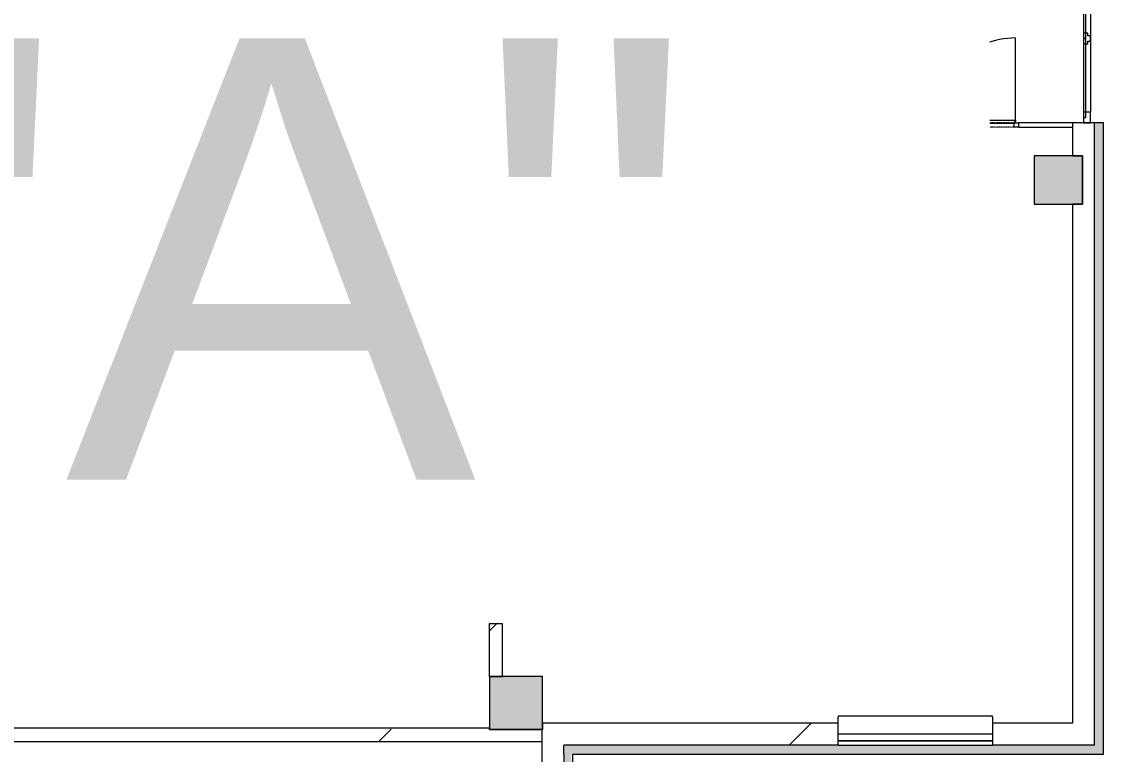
# Model space of a CAD drawing. Header units: millimetres. Extents: x 46521 to 258066, y -45352 to 20466.
# Drawn here: x 145708 to 157967, y -4239 to 4064 of the extents above; entities that cross this region are included whole.
import ezdxf

# ---------------------------------------------------------------- set-up
doc = ezdxf.new("R2010")
doc.units = ezdxf.units.MM
doc.linetypes.add('Čerchovaná se dvěma tečkami', pattern=[2.59, 1, -0.53, 0, -0.53, 0, -0.53])
for name, color, linetype, lineweight in [('A-DOOR', 31, 'Continuous', 13), ('A-DOOR-FRAM', 31, 'Continuous', 25), ('A-GENM', 13, 'Continuous', 13), ('A-GLAZ', 151, 'Continuous', 13), ('A-GLAZ-CURT', 52, 'Continuous', 9), ('A-GLAZ-CWMG', 51, 'Continuous', 9), ('A-WALL', 113, 'Continuous', 13), ('A-WALL-PATT', 111, 'Continuous', 35), ('G-ANNO-TEXT', 231, 'Continuous', 9), ('S-COLS', 52, 'Continuous', 13)]:
    doc.layers.add(name, color=color, linetype=linetype, lineweight=lineweight)
doc.styles.add('Arial_3', font='arial.ttf', dxfattribs={"height": 5000})
pattern_1 = [(45, (128393, 0), (-7184.2, 7184.2), []), (45, (131267, -3e-12), (-7184, 7184), []), (45, (137014, -7e-12), (-4310.5, 10058), [4064, -2032, 67, -1965])]
pattern_2 = [(45, (128393, 0), (-4242.6, 4242.6), [])]

# ---------------------------------------------------------------- blocks, each defined once
blk = doc.blocks.new('OKNO_2k_ - OKNO_2k_1750 x 1750-1963735-Mapka _ závislý 6')
at = {"layer": 'A-GLAZ', "lineweight": 9}
for p, q in [((-875, 5), (875, 5)), ((-875, -75), (-875, 5)), ((875, 5), (875, -75)), ((-875, -75), (875, -75)), ((-875, -126), (-875, -75)), ((875, -75), (-875, -75)), ((875, -75), (875, -126)), ((875, -126), (-875, -126))]:
    blk.add_line(p, q, dxfattribs=at)
blk = doc.blocks.new('ST_panel_sklo - ST_panel_sklo-2042904-Mapka _ závislý 6')
at = {"layer": 'A-GLAZ-CURT'}
for p, q in [((447, 0), (-447, 0)), ((-447, 0), (-447, -28)), ((447, -28), (447, 0)), ((-447, -28), (447, -28))]:
    blk.add_line(p, q, dxfattribs=at)
blk = doc.blocks.new('ST_panel_sklo - ST_panel_sklo-1403568-Mapka _ závislý 6')
at = {"layer": 'A-GLAZ-CURT'}
for p, q in [((500, 0), (-500, 0)), ((-500, 0), (-500, -28)), ((500, -28), (500, 0)), ((-500, -28), (500, -28))]:
    blk.add_line(p, q, dxfattribs=at)
blk = doc.blocks.new('Betonový čtvercový sloup - 400 x 400-1924024-Mapka _ závislý 6')
at = {"layer": 'S-COLS', "lineweight": 9}
h = blk.add_hatch(dxfattribs=at)
h.set_pattern_fill('FP_102', color=256, style=0, pattern_type=2)
h.set_pattern_definition([(45, (-22985, -2326), (-7184, 7184), []), (45, (-20112, -2326), (-7184, 7184), []), (45, (-14364, -2326), (-4310.5, 10058), [4064, -2032, 67, -1965])])
h.paths.add_polyline_path([(-200, -200), (200, -200), (200, 200), (-200, 200)])
for p, q in [((200, 200), (-200, 200)), ((-200, 200), (-200, -200)), ((200, -200), (200, 200)), ((-200, -200), (200, -200))]:
    blk.add_line(p, q, dxfattribs=at)
blk = doc.blocks.new('Rectangular Mullion - Rectangular Mullion-Loc wall 49 Bottom 120mm 02-2042903-Mapka _ závislý 6')
at = {"layer": 'A-GLAZ-CWMG'}
for p, q in [((29347, 3813), (29347, 3039)), ((29427, 3873), (29427, 3039))]:
    blk.add_line(p, q, dxfattribs=at)
blk = doc.blocks.new('Rectangular Mullion - Rectangular Mullion-Loc wall 49 Bottom 120mm 02-1403882-Mapka _ závislý 6')
at = {"layer": 'A-GLAZ-CWMG'}
for p, q in [((29347, 5813), (29347, 4933)), ((29427, 5873), (29427, 4873))]:
    blk.add_line(p, q, dxfattribs=at)
blk = doc.blocks.new('Rectangular Mullion - Rectangular Mullion-Loc wall 49 Bottom 120mm 02-2036990-Mapka _ závislý 6')
at = {"layer": 'A-GLAZ-CWMG'}
for p, q in [((0, 79), (-120, 79)), ((-120, 79), (-120, -1)), ((0, -1), (0, 79)), ((-120, -1), (0, -1))]:
    blk.add_line(p, q, dxfattribs=at)
blk = doc.blocks.new('Rectangular Mullion - Rectangular Mullion-Loc wall 49 Bottom 120mm-V107-Mapka _ závislý 6')
at = {"layer": 'A-GLAZ-CWMG'}
for p, q in [((-60, -1), (-60, 49)), ((-60, 49), (-30, 49)), ((-30, 49), (-30, 79)), ((-30, 79), (30, 79)), ((30, 79), (30, 49)), ((30, 49), (60, 49)), ((60, 49), (60, -1)), ((60, -1), (-60, -1))]:
    blk.add_line(p, q, dxfattribs=at)
blk = doc.blocks.new('parapet s nosem_vnitní - parapet s nosem_vnitní-1550233-Mapka _ závislý 6')
at = {"layer": 'A-GENM', "lineweight": 9}
for p, q in [((875, 200), (-875, 200)), ((-875, 200), (-875, 190)), ((875, 200), (-875, 200)), ((-875, 0), (-875, 190)), ((875, 190), (875, 200)), ((875, 190), (875, 0))]:
    blk.add_line(p, q, dxfattribs=at)
blk = doc.blocks.new('DVERE_1k_oblozka - DD03_01_800x1970_koupelna-2042788-Mapka _ závislý 6')
at = {"layer": 'A-DOOR', "lineweight": 9}
for p, q in [((-415, 22), (-415, 882)), ((0, -78), (0, 922)), ((-400, 22), (-450, 22)), ((-450, 22), (-450, -28)), ((415, 52), (-415, 52)), ((-415, 52), (-415, 37)), ((-415, 37), (-400, 37)), ((-400, -28), (-400, 22)), ((-400, 12), (400, 12)), ((305, 52), (-305, 52)), ((400, 37), (415, 37)), ((450, 22), (400, 22)), ((400, 22), (400, -28)), ((415, 37), (415, 52)), ((415, 52), (415, 22)), ((450, -28), (450, 22)), ((-450, -28), (-400, -28)), ((400, -28), (450, -28))]:
    blk.add_line(p, q, dxfattribs=at)
at = {"layer": 'A-DOOR', "linetype": 'Čerchovaná se dvěma tečkami', "lineweight": 9}
for p, q in [((-400, 22), (400, 22)), ((-400, -28), (400, -28))]:
    blk.add_line(p, q, dxfattribs=at)
at = {"layer": 'A-DOOR', "lineweight": 9}
blk.add_arc((-415, 52), 830, 360, 90, dxfattribs=at)
at = {"layer": 'A-DOOR-FRAM', "lineweight": 9}
for p, q in [((-400, 22), (-450, 22)), ((-400, -28), (-400, 22)), ((400, 22), (400, -28)), ((400, 22), (450, 22)), ((-450, -28), (-400, -28)), ((450, -28), (400, -28))]:
    blk.add_line(p, q, dxfattribs=at)
blk = doc.blocks.new('DVERE_1k_oblozka - DD03_01_900x1970-2043994-Mapka _ závislý 6')
at = {"layer": 'A-DOOR', "lineweight": 9}
for p, q in [((-500, 28), (-450, 28)), ((-500, -22), (-500, 28)), ((-450, 28), (-450, -22)), ((0, 78), (0, -1022)), ((450, 28), (500, 28)), ((450, -22), (450, 28)), ((500, 28), (500, -22)), ((-450, -22), (-500, -22)), ((-465, -22), (-465, -982)), ((-465, -37), (-450, -37)), ((-465, -52), (-465, -37)), ((465, -52), (-465, -52)), ((-450, -12), (450, -12)), ((355, -52), (-355, -52)), ((500, -22), (450, -22)), ((450, -37), (465, -37)), ((465, -52), (465, -22)), ((465, -37), (465, -52))]:
    blk.add_line(p, q, dxfattribs=at)
at = {"layer": 'A-DOOR', "linetype": 'Čerchovaná se dvěma tečkami', "lineweight": 9}
for p, q in [((-450, 28), (450, 28)), ((-450, -22), (450, -22))]:
    blk.add_line(p, q, dxfattribs=at)
at = {"layer": 'A-DOOR', "lineweight": 9}
blk.add_arc((-465, -52), 930, 270, 0, dxfattribs=at)
at = {"layer": 'A-DOOR-FRAM', "lineweight": 9}
for p, q in [((-500, 28), (-450, 28)), ((-450, 28), (-450, -22)), ((450, -22), (450, 28)), ((500, 28), (450, 28)), ((-450, -22), (-500, -22)), ((450, -22), (500, -22))]:
    blk.add_line(p, q, dxfattribs=at)

msp = doc.modelspace()

# ---------------------------------------------------------------- hatches: boundary and pattern name
at = {"layer": 'A-WALL-PATT', "lineweight": 9}
h = msp.add_hatch(dxfattribs=at)
h.set_pattern_fill('FP_42', color=256, angle=45, style=0, pattern_type=2)
h.set_pattern_definition([(45, (128393, 0), (-7184.2, 7184.2), []), (45, (131267, -3e-12), (-7184.2, 7184.2), []), (45, (137014, -8e-12), (-4310.5, 10058), [4064, -2032, 67, -1965])])
h.paths.add_polyline_path([(157006.7, 2869.2), (157616.7, 2869.2), (157616.7, 2919.2), (157006.7, 2919.2)])
h.paths.add_polyline_path([(150686.1, 2869.2), (151858.2, 2869.2), (151858.2, 2919.2), (150686.1, 2919.2)])
h.paths.add_polyline_path([(148656.1, 2869.2), (149786.1, 2869.2), (149786.1, 2919.2), (148656.1, 2919.2)])
h.paths.add_polyline_path([(153918.2, 2869.2), (153918.2, 2919.2), (152858.2, 2919.2), (152858.2, 2869.2), (153423.2, 2869.2)])
h.paths.add_polyline_path([(156006.7, 2869.2), (156006.7, 2919.2), (154918.2, 2919.2), (154918.2, 2869.2), (155503.2, 2869.2)])
h.paths.add_polyline_path([(145121.8, 2869.2), (147756.1, 2869.2), (147756.1, 2919.2), (145121.8, 2919.2)])
h = msp.add_hatch(dxfattribs=at)
h.set_pattern_fill('FP_41', color=256, angle=45, style=0, pattern_type=2)
h.set_pattern_definition(pattern_1)
h.paths.add_polyline_path([(147193.8, -1142.8), (147193.8, 2869.2), (147143.8, 2869.2), (147143.8, -1142.8)])
h = msp.add_hatch(dxfattribs=at)
h.set_pattern_fill('FP_41', color=256, angle=45, style=0, pattern_type=2)
h.set_pattern_definition(pattern_1)
h.paths.add_polyline_path([(149276.1, -1142.8), (149276.1, 2869.2), (149226.1, 2869.2), (149226.1, -1142.8)])
h = msp.add_hatch(dxfattribs=at)
h.set_pattern_fill('FP_41', color=256, angle=45, style=0, pattern_type=2)
h.set_pattern_definition(pattern_1)
h.paths.add_polyline_path([(151353.8, -1142.8), (151353.8, 2125.9), (151303.8, 2125.9), (151303.8, -1142.8)])
h.paths.add_polyline_path([(151353.8, 2525.9), (151353.8, 2869.2), (151303.8, 2869.2), (151303.8, 2525.9)])
h = msp.add_hatch(dxfattribs=at)
h.set_pattern_fill('FP_75', color=256, angle=45, style=0, pattern_type=2)
h.set_pattern_definition(pattern_1)
h.paths.add_polyline_path([(153423.2, -1158.3), (153423.2, 2869.2), (153373.2, 2869.2), (153373.2, -1158.3)])
h = msp.add_hatch(dxfattribs=at)
h.set_pattern_fill('FP_75', color=256, angle=45, style=0, pattern_type=2)
h.set_pattern_definition(pattern_1)
h.paths.add_polyline_path([(155503.2, -1158.3), (155503.2, 2869.2), (155453.2, 2869.2), (155453.2, -1158.3)])
h = msp.add_hatch(dxfattribs=at)
h.set_pattern_fill('FP_55', color=256, angle=45, style=0, pattern_type=2)
h.set_pattern_definition([(135, (157867, 5211), (-5747.4, -5747.4), []), (90, (155174.5, 14368.7), (-5747.4, 5747.4), [1016, -10478.7]), (135, (155174.5, 15385), (-5747.4, -5747.4), [1016, -7112]), (180, (154456, 16103), (-5747.4, -5747.4), [1016, -10478.7]), (225, (153440, 16103), (5747.4, -5747.4), [1016, -7112]), (90, (152721.7, 14368.7), (-5747.4, 5747.4), [1016, -10478.7]), (135, (153440, 13650), (-5747.4, -5747.4), [1016, -7112]), (180, (154456, 13650.3), (-5747.4, -5747.4), [1016, -10478.7]), (225, (155174.5, 14369), (5747.4, -5747.4), [1016, -7112]), (135, (151793, 17032), (-5747.4, -5747.4), [2032, -6096])])
h.paths.add_polyline_path([(157866.7, -3886.1), (157866.7, 2919.2), (157616.7, 2919.2), (157616.7, 2545.3), (157731.7, 2545.3), (157731.7, 1995.3), (157616.7, 1995.3), (157616.7, -3886.1), (157731.7, -3886.1)])
for points in [[(157866.7, -4136.1), (157966.7, -4136.1), (157966.7, 2919.2), (157866.7, 2919.2), (157866.7, -3886.1)], [(151853.6, -4236.1), (157966.7, -4236.1), (157966.7, -4136.1), (151853.6, -4136.1)]]:
    msp.add_hatch(color=256, dxfattribs=at).paths.add_polyline_path(points)
h = msp.add_hatch(dxfattribs=at)
h.set_pattern_fill('FP_36', color=256, style=0, pattern_type=2)
h.set_pattern_definition(pattern_2)
h.paths.add_polyline_path([(151008.8, -3356.1), (151157.3, -3356.1), (151157.3, -2758.3), (151007.3, -2758.3)])
h = msp.add_hatch(dxfattribs=at)
h.set_pattern_fill('FP_44', color=256, angle=45, style=0, pattern_type=2)
h.set_pattern_definition([(135, (151853.6, -7862), (-5747.4, -5747.4), []), (90, (149161.4, 1296), (-5747.4, 5747.4), [1016, -10478.7]), (135, (149161.4, 2312), (-5747.4, -5747.4), [1016, -7112]), (180, (148443, 3030.6), (-5747.4, -5747.4), [1016, -10478.7]), (225, (147427, 3031), (5747.4, -5747.4), [1016, -7112]), (90, (146708.6, 1296), (-5747.4, 5747.4), [1016, -10478.7]), (135, (147427, 578), (-5747.4, -5747.4), [1016, -7112]), (180, (148443, 578), (-5747.4, -5747.4), [1016, -10478.7]), (225, (149161.4, 1296), (5747.4, -5747.4), [1016, -7112]), (135, (145780, 3959.5), (-5747.4, -5747.4), [2032, -6096])])
h.paths.add_polyline_path([(151603.6, -17584.7), (151853.6, -17584.7), (151853.6, -16045.1), (151603.6, -16045.1), (151603.6, -17334.7)])
h.paths.add_polyline_path([(151723.6, -15145.1), (151853.6, -15145.1), (151853.6, -14895.1), (151603.6, -14910.1), (151618.1, -15145.1), (151627.8, -15145.1)])
h.paths.add_polyline_path([(151698.7, -13995.1), (151853.6, -13995.1), (151853.6, -13710.1), (151603.6, -13710.1), (151603.6, -13995.1)])
h.paths.add_polyline_path([(151821.9, -12810.1), (151853.6, -12810.1), (151853.6, -12505.8), (151603.6, -12505.8), (151603.6, -12810.1), (151803.6, -12810.1)])
h.paths.add_polyline_path([(151773.6, -11605.8), (151853.6, -11605.8), (151853.6, -10295.8), (151603.6, -10295.8), (151603.6, -11605.8)])
h.paths.add_polyline_path([(151723.6, -8195.8), (151853.6, -8195.8), (151853.6, -7595.8), (151603.6, -7595.8), (151603.6, -8195.8), (151694.1, -8195.8)])
h.paths.add_polyline_path([(151603.6, -5495.8), (151853.6, -5495.8), (151853.6, -3886.1), (151608.8, -3886.1), (151603.6, -4686.1)])
h = msp.add_hatch(dxfattribs=at)
h.set_pattern_fill('FP_51', color=256, angle=45, style=0, pattern_type=2)
h.set_pattern_definition([(45, (154405, -4136), (-5747, 5747), []), (360, (163563, -1444), (5747.4, 5747.4), [1016, -10478.7]), (45, (164579, -1444), (-5747.4, 5747.4), [1016, -7112]), (90, (165297.4, -725.6), (-5747.4, 5747.4), [1016, -10478.7]), (135, (165297, 290.4), (-5747.4, -5747.4), [1016, -7112]), (360, (163563, 1009), (5747.4, 5747.4), [1016, -10478.7]), (45, (162844.5, 290.4), (-5747.4, 5747.4), [1016, -7112]), (90, (162844.5, -725.6), (-5747.4, 5747.4), [1016, -10478.7]), (135, (163563, -1444), (-5747.4, -5747.4), [1016, -7112]), (45, (166226, 1938), (-5747.4, 5747.4), [2032, -6096])])
h.paths.add_polyline_path([(151853.6, -4136.1), (154961.7, -4136.1), (154961.7, -3886.1), (151853.6, -3886.1)])
h.paths.add_polyline_path([(157616.7, -4136.1), (157866.7, -4136.1), (157866.7, -3886.1), (156711.7, -3886.1), (156711.7, -4136.1)])
h = msp.add_hatch(dxfattribs=at)
h.set_pattern_fill('FP_36', color=256, style=0, pattern_type=2)
h.set_pattern_definition(pattern_2)
h.paths.add_polyline_path([(151603.6, -4093.4), (151603.6, -3956.1), (145196, -3943.4), (145196, -4093.4), (149882.8, -4093.4)])
h = msp.add_hatch(color=41, dxfattribs=at)
h.paths.add_polyline_path([(151953.6, -17334.7), (151936.8, -12485), (151853.6, -12505.8), (151854.6, -17334.7), (151936.8, -17334.7)])
h.paths.add_polyline_path([(151953.6, -11625.8), (151936.8, -4236.1), (151853.6, -4236.1), (151854.6, -11605.8), (151936.8, -11622.4)])
at = {"layer": 'S-COLS'}
for points in [[(157731.7, 1995.3), (157731.7, 2545.3), (157181.7, 2545.3), (157181.7, 1995.3), (157616.7, 1995.3)], [(151603.6, -3956.1), (151608.8, -3886.1), (151608.8, -3356.1), (151008.8, -3358.4), (151008.8, -3956.1), (151157.3, -3956.1)]]:
    msp.add_hatch(color=256, dxfattribs=at).paths.add_polyline_path(points)

# ---------------------------------------------------------------- linework, layer by layer
at = {"layer": 'A-WALL', "lineweight": 9}
for p, q in [((147756.1, 2919.2), (145071.8, 2919.2)), ((145121.8, 2869.2), (147143.8, 2869.2)), ((147143.8, 2869.2), (147143.8, -1142.8)), ((147193.8, 2869.2), (147756.1, 2869.2)), ((147193.8, -1142.8), (147193.8, 2869.2)), ((149786.1, 2919.2), (148656.1, 2919.2)), ((148656.1, 2869.2), (149226.1, 2869.2)), ((149226.1, 2869.2), (149226.1, -1142.8)), ((149276.1, 2869.2), (149786.1, 2869.2)), ((149276.1, -1142.8), (149276.1, 2869.2)), ((151858.2, 2919.2), (150686.1, 2919.2)), ((150686.1, 2869.2), (151303.8, 2869.2)), ((151303.8, 2869.2), (151303.8, 2525.9)), ((151353.8, 2869.2), (151858.2, 2869.2)), ((151353.8, 2525.9), (151353.8, 2869.2)), ((153918.2, 2919.2), (152858.2, 2919.2)), ((152858.2, 2869.2), (153373.2, 2869.2)), ((153373.2, 2869.2), (153373.2, -1158.3)), ((153423.2, -1158.3), (153423.2, 2869.2)), ((153423.2, 2869.2), (153918.2, 2869.2)), ((156006.7, 2919.2), (154918.2, 2919.2)), ((154918.2, 2869.2), (155453.2, 2869.2)), ((155453.2, 2869.2), (155453.2, -1158.3)), ((155503.2, 2869.2), (156006.7, 2869.2)), ((155503.2, -1158.3), (155503.2, 2869.2)), ((157966.7, 2919.2), (157006.7, 2919.2)), ((157006.7, 2869.2), (157616.7, 2869.2)), ((157616.7, 2919.2), (157616.7, 2545.3)), ((157866.7, -4136.1), (157866.7, 2919.2)), ((157966.7, -4236.1), (157966.7, 2919.2)), ((157616.7, 2545.3), (157731.7, 2545.3)), ((157731.7, 2545.3), (157731.7, 1995.3)), ((151303.8, 2125.9), (151303.8, -1142.8)), ((151353.8, -1142.8), (151353.8, 2125.9)), ((157616.7, 1995.3), (157616.7, -3886.1)), ((157731.7, 1995.3), (157616.7, 1995.3)), ((147143.8, -1142.8), (147193.8, -1142.8)), ((149226.1, -1142.8), (149276.1, -1142.8)), ((151303.8, -1142.8), (151353.8, -1142.8)), ((153373.2, -1158.3), (153423.2, -1158.3)), ((155453.2, -1158.3), (155503.2, -1158.3)), ((151007.3, -2758.3), (151007.3, -3356.1)), ((151157.3, -2758.3), (151007.3, -2758.3)), ((151157.3, -3356.1), (151157.3, -2758.3)), ((151007.3, -3356.1), (151157.3, -3356.1)), ((151608.8, -3886.1), (151608.8, -3956.1)), ((154961.7, -3886.1), (151608.8, -3886.1)), ((157616.7, -3886.1), (156711.7, -3886.1)), ((151008.8, -3943.4), (145106, -3943.4)), ((151008.8, -3956.1), (151008.8, -3943.4)), ((151608.8, -3956.1), (151008.8, -3956.1)), ((151603.6, -3956.1), (151603.6, -5495.8)), ((145196, -4093.4), (151603.6, -4093.4)), ((151853.6, -4236.1), (151853.6, -4136.1)), ((154961.7, -4136.1), (151853.6, -4136.1)), ((157866.7, -4136.1), (156711.7, -4136.1)), ((151953.6, -4236.1), (157966.7, -4236.1))]:
    msp.add_line(p, q, dxfattribs=at)
at = {"layer": 'A-WALL', "color": 60, "lineweight": 9}
for p, q in [((151853.6, -4236.1), (151853.6, -5495.8)), ((151953.6, -17334.7), (151953.6, -4236.1))]:
    msp.add_line(p, q, dxfattribs=at)
at = {"layer": 'S-COLS', "lineweight": 9}
for p, q in [((157616.7, 2545.3), (157181.7, 2545.3)), ((157181.7, 2545.3), (157181.7, 1995.3)), ((157731.7, 2545.3), (157616.7, 2545.3)), ((157731.7, 1995.3), (157731.7, 2545.3)), ((157181.7, 1995.3), (157616.7, 1995.3)), ((157616.7, 1995.3), (157731.7, 1995.3)), ((151157.3, -3356.1), (151008.8, -3356.1)), ((151008.8, -3356.1), (151008.8, -3943.4)), ((151608.8, -3356.1), (151157.3, -3356.1)), ((151608.8, -3886.1), (151608.8, -3356.1)), ((151608.8, -3956.1), (151608.8, -3886.1)), ((151008.8, -3943.4), (151008.8, -3956.1)), ((151008.8, -3956.1), (151603.6, -3956.1)), ((151603.6, -3956.1), (151608.8, -3956.1))]:
    msp.add_line(p, q, dxfattribs=at)

# ---------------------------------------------------------------- block references
at = {"layer": 'A-DOOR', "lineweight": 9}
for p in [(148206.1, 2897), (150236.1, 2897)]:
    msp.add_blockref('DVERE_1k_oblozka - DD03_01_800x1970_koupelna-2042788-Mapka _ závislý 6', p, dxfattribs=at)
at = {"layer": 'A-DOOR', "lineweight": 9, "rotation": 180}
for p in [(152358.2, 2897), (154418.2, 2897), (156506.7, 2897)]:
    msp.add_blockref('DVERE_1k_oblozka - DD03_01_900x1970-2043994-Mapka _ závislý 6', p, dxfattribs=at)
at = {"layer": 'A-GENM', "lineweight": 9}
msp.add_blockref('parapet s nosem_vnitní - parapet s nosem_vnitní-1550233-Mapka _ závislý 6', (155836.7, -4006.1), dxfattribs=at)
at = {"layer": 'A-GLAZ', "lineweight": 9}
msp.add_blockref('OKNO_2k_ - OKNO_2k_1750 x 1750-1963735-Mapka _ závislý 6', (155836.7, -4011.1), dxfattribs=at)
at = {"layer": 'A-GLAZ-CURT'}
for name, p, rotation in [('ST_panel_sklo - ST_panel_sklo-1403568-Mapka _ závislý 6', (157741.7, 4372.8), 90.0000000000001), ('ST_panel_sklo - ST_panel_sklo-2042904-Mapka _ závislý 6', (157741.7, 3426), 90.00000000000014)]:
    msp.add_blockref(name, p, dxfattribs=dict(at, rotation=rotation))
at = {"layer": 'A-GLAZ-CWMG'}
for name, p in [('Rectangular Mullion - Rectangular Mullion-Loc wall 49 Bottom 120mm 02-1403882-Mapka _ závislý 6', (128393.3, -1000)), ('Rectangular Mullion - Rectangular Mullion-Loc wall 49 Bottom 120mm 02-2042903-Mapka _ závislý 6', (128393.3, 0))]:
    msp.add_blockref(name, p, dxfattribs=at)
at = {"layer": 'A-GLAZ-CWMG', "extrusion": (0, 0, -1), "rotation": 89.99999999999991}
msp.add_blockref('Rectangular Mullion - Rectangular Mullion-Loc wall 49 Bottom 120mm-V107-Mapka _ závislý 6', (-157741.7, 3872.8), dxfattribs=at)
at = {"layer": 'A-GLAZ-CWMG', "rotation": 270.0000000000001}
msp.add_blockref('Rectangular Mullion - Rectangular Mullion-Loc wall 49 Bottom 120mm 02-2036990-Mapka _ závislý 6', (157741.7, 2919.2), dxfattribs=at)
at = {"layer": 'S-COLS', "lineweight": 9}
msp.add_blockref('Betonový čtvercový sloup - 400 x 400-1924024-Mapka _ závislý 6', (151378.6, 2325.9), dxfattribs=at)

# ---------------------------------------------------------------- next in the draw order: texts
at = {"layer": 'G-ANNO-TEXT', "color": 7, "insert": (143723.2, 3875.6), "char_height": 5000, "width": 11704.638, "attachment_point": 1, "style": 'Arial_3', "bg_fill": 3, "box_fill_scale": 1.25, "bg_fill_color": 256, "bg_fill_true_color": 13158600, "bg_fill_transparency": 0}
msp.add_mtext('"A"', dxfattribs=at)

doc.saveas('drawing.dxf')
